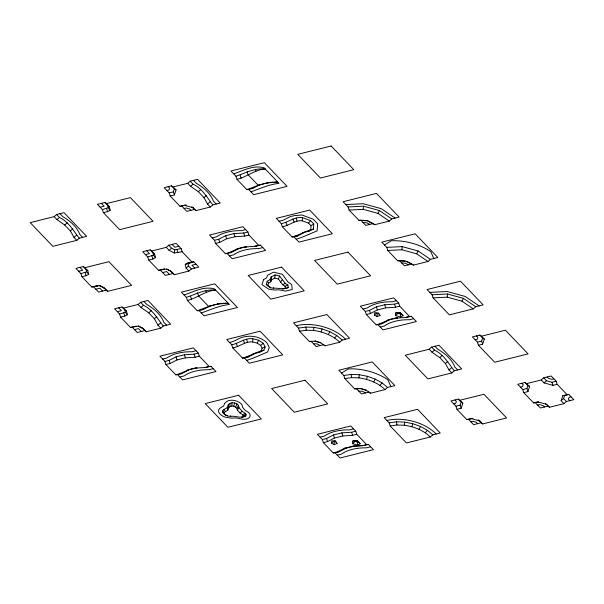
<?xml version="1.0" encoding="UTF-8"?>
<svg xmlns="http://www.w3.org/2000/svg" width="604" height="604" viewBox="0 0 604 604"><rect width="100%" height="100%" fill="white"/><g stroke="black" fill="none" stroke-linecap="round" stroke-linejoin="round"><path stroke-width="0.91" d="M273.521 288.229L270.758 287.814L267.647 285.7L268.501 283.17L270.834 281.811L270.177 279.531L271.158 276.964L275.077 274.903L279.622 276.02L285.141 283.268L287.912 285.088L288.214 287.625C283.382 290.041 278.535 287.723 273.521 288.229L273.544 287.542M242.559 358.149C248.961 356.224 254.88 353.083 261.162 350.803L262.136 348.274L260.679 345.435L257.198 343.11L252.691 341.947L252.812 338.723C244.93 337.704 239.018 343.412 231.717 344.771L226.711 339.531L260.105 331.196L282.77 354.888L249.369 363.223L244.363 357.991L242.559 358.149L232.729 347.866L231.717 344.771M292.155 237.002C298.55 235.084 304.469 231.936 310.75 229.656L311 225.715L308.531 223.133L302.287 220.807L302.4 217.583C294.526 216.564 288.614 222.264 281.313 223.623L276.3 218.391L309.693 210.056L332.359 233.748L298.965 242.083L293.959 236.844L292.155 237.002L282.317 226.719L281.313 223.623M352.638 443.721L352.751 441.033L355.137 440.61L355.107 441.418L352.638 443.721L357.711 445.11L360.127 443.729L356.956 440.543L360.127 443.729M395.567 315.613L395.68 312.925L398.066 312.502L398.036 313.31L395.567 315.613L400.641 317.002L403.057 315.62L399.886 312.434L400.309 312.744L395.68 312.925M302.612 232.578L308.886 231.302L313.446 229.127L313.77 223.978L310.547 220.611L302.4 217.583M339.712 342.211C332.706 335.394 323.231 331.807 313.665 330.486L313.884 327.33L305.843 327.051L298.512 328.1L293.499 322.861L326.9 314.533L349.557 338.225L342.181 340.067L339.712 342.211L325.216 345.828L323.548 344.718L316.164 346.56L311.158 341.32L309.354 341.479L299.516 331.196L298.512 328.1M389.308 221.072L377.976 213.378L363.261 209.346L363.472 206.183L348.1 206.961L343.095 201.721L376.488 193.386L399.153 217.085L391.769 218.92L389.308 221.072L374.812 224.688L367.436 220.853L358.95 220.339L349.112 210.056L348.1 206.961M385.042 389.603C378.036 382.777 368.553 379.191 358.995 377.877L359.206 374.714L351.173 374.435L343.835 375.492L338.829 370.252L372.223 361.917L394.888 385.609L387.511 387.451L385.042 389.603L370.546 393.219L368.87 392.102L361.494 393.944L356.481 388.712L354.684 388.87L344.846 378.587L343.835 375.492M427.972 261.487L416.639 253.793L401.924 249.762L402.136 246.606L386.764 247.376L381.758 242.144L415.152 233.808L437.817 257.5L430.441 259.343L427.972 261.487L413.476 265.103L406.099 261.275L397.613 260.762L387.776 250.479L386.764 247.376M430.365 436.986C423.366 430.169 413.883 426.583 404.325 425.261L404.537 422.105L396.496 421.826L389.165 422.876L384.159 417.636L417.553 409.308L440.218 433L432.834 434.842L430.365 436.986L406.424 442.959L390.169 425.971L389.165 422.876M473.294 308.878L461.962 301.185L447.254 297.153L447.466 293.997L432.094 294.767L427.088 289.527L460.482 281.2L483.147 304.892L475.763 306.734L473.294 308.878L449.353 314.85L433.098 297.863L432.094 294.767M225.503 415.046L224.371 413.861L224.227 412.63L227.904 409.942L228.757 407.708L230.048 406.545L231.808 406.031L232.095 402.732L234.601 402.951L236.919 403.917L238.467 405.405L238.988 407.67L242.242 411.362L245.458 413.476L246.138 414.759L245.745 415.945C241.026 418.987 235.688 415.469 230.637 416.39C227.549 416.36 224.65 415.001 222.793 412.517L222.612 410.977L223.963 409.504L227.21 407.617L228.274 404.831L229.89 403.374L232.095 402.732M334.012 444.619L334.299 441.735L335.447 441.343L337.055 443.57L334.012 444.619L331.453 443.177L331.822 440.731L335.454 441.146L337.055 443.57M376.941 316.511L377.228 313.627L378.376 313.234L379.984 315.462L376.941 316.511L374.382 315.069L374.752 312.623L378.383 313.038L379.984 315.462M270.834 281.811L271.611 279.765L274.744 278.119L275.077 274.903M166.749 268.999L169.928 270.615L174.435 274.684L188.931 271.068L191.393 268.923L198.776 267.081L193.771 261.849L191.966 262.008L182.129 251.725L174.329 252.993L174.745 249.807L171.566 248.191L168.735 245.232L166.266 247.376L151.77 250.992L150.094 249.882L142.718 251.725L147.723 256.957L148.735 260.06L158.573 270.343L164.545 269.135L158.573 270.343M241.63 417.19L242.732 416.601L243.05 415.658L242.506 414.631L239.931 412.94L237.327 409.988L236.911 408.176L233.816 406.205L234.601 402.951M321.207 331.951L322.075 328.916L329.867 331.709L336.722 335.507L342.181 340.067M366.537 379.335L367.406 376.307L375.197 379.093L382.053 382.898L387.511 387.451M411.86 426.726L412.728 423.691L420.52 426.484L427.383 430.282L432.834 434.842M170.2 195.998L174.375 194.964L173.363 191.861L174.397 188.788L171.559 185.828L164.182 187.67L169.188 192.903L170.2 195.998L180.037 206.281L186.009 205.081L180.037 206.281M174.375 194.964L176.066 189.898L171.559 185.828M267.647 285.7L266.205 284.386L267.262 281.222L270.177 279.531M456.964 409.308L461.139 408.266L460.135 405.163L461.162 402.09L458.33 399.131L450.946 400.973L455.96 406.205L456.964 409.308L466.801 419.591L472.781 418.391L466.801 419.591M478.428 345.254L482.604 344.212L481.599 341.109L482.626 338.036L479.795 335.077L472.411 336.919L477.424 342.151L478.428 345.254L494.676 362.241L528.077 353.906L505.412 330.214L481.464 336.186L479.795 335.077M461.139 408.266L462.838 403.208L458.33 399.131M482.604 344.212L484.302 339.154L481.464 336.186M523.759 392.638L527.934 391.596L526.922 388.5L527.956 385.428L525.118 382.46L517.741 384.303L522.747 389.542L523.759 392.638L533.596 402.921L538.738 401.932M527.934 391.596L529.625 386.537L525.118 382.46M563.955 403.653L561.116 400.694L562.815 395.628L568.794 394.427L573.8 399.667L566.416 401.509L563.955 403.653L549.459 407.27L545.518 403.789M561.116 400.694L563.585 398.542L564.619 395.469L568.794 394.427M253.016 353.718L259.29 352.442L263.85 350.267L265.133 346.968L263.223 343.276L258.686 340.233L252.812 338.723M235.673 406.983L236.919 403.917M282.294 289.029L285.254 288.297L285.012 286.266L282.8 284.809L278.384 279.01L279.622 276.02M257.198 343.11L258.686 340.233M377.976 213.378L379.463 210.562L391.769 218.92M328.38 334.518L329.867 331.709M416.639 253.793L418.127 250.985L430.441 259.343M373.71 381.902L375.197 379.093M461.962 301.185L463.449 298.376L475.763 306.734M419.033 429.293L420.52 426.484M236.911 408.176L238.467 405.405M237.327 409.988L238.988 407.67M280.415 282.106L282.166 279.886M308.531 223.133L310.547 220.611M334.692 338.021L336.722 335.507M380.022 385.405L382.053 382.898M425.344 432.796L427.383 430.282M374.382 315.069L376.496 313.219L377.228 313.627M331.453 443.177L333.567 441.328L334.299 441.735M54.149 216.655L56.61 214.511L63.994 212.668L86.659 236.36L79.275 238.203L76.806 240.347L52.865 246.326L30.2 222.627L54.149 216.655L56.98 219.614L64.711 225.02L70.381 230.947L73.975 237.387L76.806 240.347M56.98 219.614L59.449 217.47C68.705 221.804 73.31 230.705 79.275 238.203M64.711 225.02L67.18 222.876M70.381 230.947L72.85 228.803M73.975 237.387L76.444 235.243M173.235 186.938L187.731 183.322L190.2 181.177L197.576 179.335L220.241 203.027L212.857 204.869L210.396 207.013L195.9 210.63L191.959 207.149M187.731 183.322L190.562 186.281L193.031 184.137C202.287 188.471 206.893 197.372 212.857 204.869M190.562 186.281L198.301 191.687L200.77 189.543M210.396 207.013L207.557 204.054L203.963 197.614L206.432 195.469M207.557 204.054L210.026 201.91M166.266 247.376L169.097 250.335L171.566 248.191M123.646 308.078L138.135 304.461L140.604 302.317L147.988 300.475L170.645 324.174L163.269 326.009L160.8 328.161L146.304 331.777L141.797 327.7L138.618 326.084L130.441 327.428L120.604 317.145L119.6 314.05L114.586 308.81L121.97 306.968L126.478 311.045L127.361 314.782L124.779 316.103L120.604 317.145M138.135 304.461L140.974 307.428L143.435 305.284C152.699 309.618 157.304 318.519 163.269 326.009M188.931 271.068L186.092 268.108L188.561 265.964L188.025 263.691L193.771 261.849M140.974 307.428L148.705 312.834L151.174 310.69M160.8 328.161L157.969 325.194L154.375 318.753L156.836 316.609M157.969 325.194L160.438 323.049M429.165 349.24L431.634 347.096L439.017 345.254L461.683 368.946L454.299 370.788L451.83 372.932L427.889 378.904L405.224 355.212L429.165 349.24L432.003 352.2L439.735 357.606L445.405 363.533L448.999 369.973L451.83 372.932M432.003 352.2L434.472 350.056C443.729 354.389 448.334 363.291 454.299 370.788M439.735 357.606L442.204 355.462M445.405 363.533L447.874 361.388M448.999 369.973L451.467 367.828M526.794 383.578L541.29 379.961L543.759 377.817L551.135 375.975L556.148 381.207L557.152 384.303L566.99 394.586M541.29 379.961L544.121 382.921L546.59 380.777L551.973 382.249L556.148 381.207M260.679 345.435L263.223 343.276M239.931 412.94L242.242 411.362M282.8 284.809L285.141 283.268M384.499 245.013L391.173 240.792A41.132 23.828 13.7 0 1 430.811 251.657L433.778 258.512M341.57 373.121L348.244 368.901A41.132 23.828 13.7 0 1 387.881 379.765L390.848 386.62M311 225.715L313.77 223.978M398.036 313.31L400.233 313.914L400.928 313.521L403.057 315.62M355.107 441.418L357.304 442.022L357.998 441.63M102.401 209.573L108.139 207.731L107.603 205.458L104.771 202.491L97.387 204.333L102.401 209.573L103.405 212.668L119.652 229.656L153.054 221.321L130.388 197.629L106.44 203.608L104.771 202.491M103.405 212.668L107.58 211.627L110.162 210.305L109.279 206.568L106.44 203.608M235.983 176.24C245.511 173.038 254.639 167.927 265.201 168.946C254.835 169.709 246.764 176.942 236.987 179.335L235.983 176.24L230.977 171L264.371 162.665L287.036 186.364L253.635 194.692L248.629 189.46L246.825 189.618L236.987 179.335M80.936 273.627L86.674 271.785L86.138 269.512L83.307 266.545L75.923 268.387L80.936 273.627L81.94 276.723L91.778 287.006L97.757 285.805L91.778 287.006M246.825 189.618C256.828 185.979 266.779 181.336 277.848 182.166L267.195 182.861M248.629 189.46L252.804 188.418L259.75 184.862L268.093 182.778M81.94 276.723L86.115 275.681L88.697 274.359L87.814 270.622L83.307 266.545M147.723 256.957L153.469 255.114L152.933 252.842L150.094 249.882M148.735 260.06L152.91 259.018L155.485 257.697L154.601 253.952L151.77 250.992M214.518 240.294L218.693 239.252L225.639 235.696L233.982 233.612L243.737 233.001L247.912 231.959L248.923 235.054L258.761 245.337L260.558 245.179L265.571 250.418L232.17 258.746L227.164 253.514L225.36 253.672L215.522 243.389L214.518 240.294L209.512 235.054L242.906 226.719L247.912 231.959M215.522 243.389L219.697 242.347L226.643 238.791L234.994 236.715L244.748 236.096L248.923 235.054M186.092 268.108L185.209 264.371L187.791 263.05L191.966 262.008M225.36 253.672C232.683 252.072 238.829 246.893 246.628 246.832L236.481 249.074M227.164 253.514L231.34 252.472L238.286 248.916M282.317 226.719C289.339 225.707 294.82 219.909 302.287 220.807M119.6 314.05L125.338 312.2L124.802 309.928L121.97 306.968M293.959 236.844L297.719 235.907L304.665 232.351M186.387 297.379C195.915 294.178 205.043 289.074 215.613 290.086C205.239 290.849 197.176 298.089 187.399 300.475L186.387 297.379L181.381 292.147L214.775 283.812L237.44 307.504L204.046 315.839L199.033 310.599L197.236 310.758L187.399 300.475M197.236 310.758C207.232 307.126 217.183 302.476 228.259 303.306L217.606 304.001M199.033 310.599L203.208 309.558L210.154 306.009L218.505 303.925M164.922 361.434L169.097 360.392L176.043 356.843L184.394 354.759L194.148 354.14L198.323 353.098L199.328 356.201L209.165 366.485L210.97 366.318L215.975 371.558L182.582 379.893L177.568 374.654L175.772 374.812L165.934 364.529L164.922 361.434L159.917 356.201L193.31 347.866L198.323 353.098M165.934 364.529L170.109 363.487L177.055 359.939L185.398 357.855L195.152 357.243L199.328 356.201M175.772 374.812C183.088 373.212 189.241 368.032 197.04 367.979L186.885 370.222M177.568 374.654L181.744 373.612L188.69 370.063M232.729 347.866C239.75 346.847 245.232 341.049 252.691 341.947M244.363 357.991L248.131 357.047L255.077 353.499M365.299 311.43L369.474 310.388L376.42 306.84L384.771 304.756L394.525 304.144L398.7 303.102L399.705 306.198L409.542 316.481L411.347 316.322L416.352 321.554L382.959 329.89L377.945 324.658L376.149 324.816L366.311 314.533L365.299 311.43L360.294 306.198L393.687 297.863L398.7 303.102M366.311 314.533L370.486 313.491L377.424 309.935L385.775 307.851L395.529 307.24L399.705 306.198M376.149 324.816C383.464 323.208 389.618 318.036 397.417 317.976L387.262 320.218M377.945 324.658L382.121 323.616L389.067 320.06M322.37 439.546L326.545 438.504L333.491 434.948L341.841 432.864L351.596 432.253L355.771 431.211L356.775 434.306L366.613 444.589L368.417 444.431L373.423 449.663L340.029 457.998L335.016 452.766L333.219 452.924L323.382 442.641L322.37 439.546L317.364 434.306L350.758 425.971L355.771 431.211M323.382 442.641L327.557 441.599L334.495 438.043L342.846 435.96L352.6 435.348L356.775 434.306M333.219 452.924L337.394 451.883L344.333 448.327L352.683 446.243L364.242 445.473L368.417 444.431M335.016 452.766L339.191 451.724L346.137 448.168L354.488 446.084M262.136 348.274L265.133 346.968M285.012 286.266L287.912 285.088M242.506 414.631L245.458 413.476M243.05 415.658L246.138 414.759M100.128 207.202L104.175 206.191L101.427 203.329M166.923 190.532L168.946 190.034L169.596 188.093L168.222 186.659M233.718 173.869C243.563 170.524 253.114 164.877 264.069 167.761L278.98 183.352C269.014 184.401 260.12 188.622 250.894 191.83M169.188 192.903L173.363 191.861M184.099 208.493L186.123 207.987L189.513 208.916L190.887 210.351M194.224 209.52L186.847 211.362L181.834 206.123M168.735 245.232L176.111 243.389L181.125 248.621L182.129 251.725M84.975 267.663L108.924 261.683L131.589 285.375L107.64 291.354L103.133 287.277L99.954 285.669L95.953 285.964M78.663 271.256L82.71 270.245L79.962 267.383M145.458 254.586L149.498 253.582L146.757 250.713M178.852 246.258L174.813 247.262L172.072 244.393M212.253 237.923L216.428 236.881A43.05 24.938 13.7 0 1 241.472 230.63L245.647 229.588M279.04 221.253L283.216 220.211L290.162 216.662L294.337 215.62L301.947 215.001L313.159 219.177L317.591 223.812L317.145 230.894C310.154 233.673 303.442 237.108 296.224 239.214M174.745 249.807L181.125 248.621M258.761 245.337L254.586 246.379L260.558 245.179M95.847 289.218L99.887 288.206L102.627 291.075M162.635 272.547L166.681 271.543L169.422 274.405M196.036 264.212L191.996 265.224L194.737 268.093M229.429 255.885L233.605 254.843A43.05 24.938 13.7 0 1 258.655 248.591L262.823 247.549M105.972 290.245L98.588 292.079L93.582 286.847M172.759 273.574L165.383 275.416L160.37 270.177M374.812 224.688L373.136 223.571L365.76 225.413L360.747 220.181L358.95 220.339M117.335 311.679L121.374 310.667L118.633 307.806M184.122 295.009C193.967 291.664 203.525 286.017 214.48 288.901L229.392 304.492C219.426 305.541 210.532 309.761 201.306 312.97M130.441 327.428L136.421 326.228L134.617 326.387M134.511 329.641L138.55 328.629L141.291 331.498M144.635 330.66L137.251 332.502L132.246 327.27M413.476 265.103L411.8 263.993L404.423 265.836L399.41 260.603L397.613 260.762M162.657 359.063L166.832 358.021A43.05 24.938 13.7 0 1 191.883 351.77L196.058 350.735M229.452 342.4C235.016 341.773 239.176 337.387 244.741 336.76C252.517 335.175 260.679 337.191 266.689 342.408L269.308 347.496L267.557 352.034C260.558 354.82 253.854 358.248 246.628 360.362M363.034 309.067L367.209 308.025A43.05 24.938 13.7 0 1 392.26 301.774L396.428 300.732M209.165 366.485L204.99 367.526L210.97 366.318M409.542 316.481L405.367 317.523L411.347 316.322M179.841 377.024L184.016 375.982A43.05 24.938 13.7 0 1 209.059 369.731L213.235 368.689M380.218 327.021L384.386 325.979A43.05 24.938 13.7 0 1 409.436 319.735L413.612 318.693M475.152 339.788L477.175 339.282L477.824 337.342L476.45 335.907M477.424 342.151L481.599 341.109M459.999 400.241L483.947 394.269L506.613 417.96L482.664 423.94L478.157 419.863M320.105 437.175L324.28 436.133A43.05 24.938 13.7 0 1 349.331 429.882L353.499 428.84M453.687 403.842L455.71 403.336L456.36 401.396L454.986 399.961M520.482 387.172L522.505 386.666L523.155 384.733L521.781 383.298M553.876 378.836L551.86 379.342L548.47 378.414L547.096 376.979M455.96 406.205L460.135 405.163M522.747 389.542L526.922 388.5M544.121 382.921L552.977 385.344L557.152 384.303M352.683 446.243L362.438 445.631L366.613 444.589M533.596 402.921L537.764 401.879L546.628 404.31L549.459 407.27M337.289 455.137L341.456 454.095A43.05 24.938 13.7 0 1 366.507 447.843L370.682 446.801M470.871 421.796L472.887 421.298L476.284 422.226L477.651 423.661M537.658 405.133L539.682 404.627L543.072 405.556L544.446 406.99M571.059 396.798L569.036 397.304L568.387 399.244L569.761 400.671M480.995 422.823L473.611 424.665L468.606 419.433M547.783 406.16L540.406 408.002L535.393 402.762M185.209 264.371L188.025 263.691M285.254 288.297L288.214 287.625M242.732 416.601L245.745 415.945M310.75 229.656L313.446 229.127M261.162 350.803L263.85 350.267M99.954 285.669L99.577 285.737L104.809 288.395L107.64 291.354M138.618 326.084L138.24 326.16L143.473 328.81L146.304 331.777M315.514 341.101L314.941 341.2L320.747 342.793L315.514 341.101L309.354 341.479M354.684 388.87L360.845 388.493L356.481 388.712M299.516 331.196L306.266 330.229L313.665 330.486M344.846 378.587L351.596 377.621L358.995 377.877M390.169 425.971L396.926 425.005L404.325 425.261M295.666 236.126L297.719 235.907M246.077 357.274L248.131 357.047M306.855 231.513L308.886 231.302M257.266 352.661L259.29 352.442M259.75 184.862L257.946 185.02L248.108 174.737L247.104 171.642M251 188.576L252.804 188.418M229.535 252.631L231.34 252.472M187.791 263.05L189.596 262.891M210.154 306.009L208.35 306.168L198.52 295.885L197.508 292.789M201.411 309.716L203.208 309.558M380.324 323.774L382.121 323.616M179.947 373.77L181.744 373.612M562.815 395.628L564.619 395.469M362.438 445.631L364.242 445.473M344.333 448.327L346.137 448.168M337.394 451.883L339.191 451.724M244.831 246.998L256.383 246.221M162.748 269.301L166.364 269.067L171.604 271.724L174.435 274.684M395.612 318.134L407.171 317.364M195.235 368.138L206.794 367.36M345.835 204.59L363.185 203.714L381.222 208.659L395.114 218.089M349.112 210.056L363.261 209.346M387.776 250.479L401.924 249.762M429.829 292.396L447.171 291.528L465.208 296.466L479.1 305.896M433.098 297.863L447.254 297.153M242.136 416.798L244.363 416.684M352.751 441.033L357.379 440.852M360.747 220.181L366.545 220.528M363.012 222.551L366.643 222.77L369.799 224.409M400.241 260.649L405.216 260.951M401.683 262.966L405.307 263.193L408.463 264.831M313.423 343.691L317.055 343.91L320.203 345.548M358.753 391.075L362.377 391.301L365.533 392.94M231.808 406.031L233.816 406.205M313.884 327.33L322.075 328.916M359.206 374.714L367.406 376.307M404.537 422.105L412.728 423.691M274.744 278.119L278.384 279.01M363.472 206.183L379.463 210.562M402.136 246.606L418.127 250.985M184.212 205.247L193.069 207.67L195.9 210.63M447.466 293.997L463.449 298.376M361.751 388.742L366.069 390.176L360.263 388.591M470.977 418.549L479.833 420.973L482.664 423.94M224.212 414.004L227.414 415.907M169.097 250.335L174.329 252.993M367.375 220.581L373.136 223.571M406.862 261.426L411.8 263.993M482.626 338.036L484.302 339.154M527.956 385.428L529.625 386.537M174.397 188.788L176.066 189.898M191.951 206.93L193.069 207.67M461.162 402.09L462.838 403.208M478.715 420.233L479.833 420.973M107.603 205.458L109.279 206.568M152.933 252.842L154.601 253.952M170.487 270.985L171.604 271.724M86.138 269.512L87.814 270.622M103.133 287.277L104.809 288.395M124.802 309.928L126.478 311.045M141.797 327.7L143.473 328.81M266.205 284.386L270.758 287.814M320.052 342.347L325.216 345.828M365.382 389.731L370.546 393.219M222.793 412.517L224.371 413.861M222.612 410.977L224.227 412.63M543.759 377.817L546.59 380.777M563.585 398.542L566.416 401.509M434.978 346.258L437.809 349.218A43.05 24.938 13.7 0 1 454.804 366.99L457.636 369.95M431.634 347.096L434.472 350.056M193.537 180.339L196.368 183.306A43.05 24.938 13.7 0 1 213.371 201.072L216.202 204.039M190.2 181.177L193.031 184.137M198.301 191.687L203.963 197.614M188.561 265.964L191.393 268.923M59.955 213.68L62.786 216.64A43.05 24.938 13.7 0 1 79.781 234.405L82.62 237.372M143.941 301.487L146.78 304.446A43.05 24.938 13.7 0 1 163.775 322.219L166.606 325.178M56.61 214.511L59.449 217.47M140.604 302.317L143.435 305.284M148.705 312.834L154.375 318.753M153.469 255.114L155.485 257.697M108.139 207.731L110.162 210.305M125.338 312.2L127.361 314.782M86.674 271.785L88.697 274.359M223.963 409.504L225.307 411.452M334.82 440.391L335.447 441.343M267.262 281.222L268.501 283.17M292.834 218.927L294.095 221.962M285.896 222.483L287.157 225.518M243.246 340.075L244.507 343.11M236.3 343.623L237.561 346.658M551.973 382.249L552.977 385.344M394.525 304.144L395.529 307.24M384.771 304.756L385.775 307.851M376.42 306.84L377.424 309.935M369.474 310.388L370.486 313.491M351.596 432.253L352.6 435.348M341.841 432.864L342.846 435.96M255.447 169.558L255.953 171.106M333.491 434.948L334.495 438.043M326.545 438.504L327.557 441.599M240.158 175.198L241.162 178.293M243.737 233.001L244.748 236.096M233.982 233.612L234.994 236.715M225.639 235.696L226.643 238.791M218.693 239.252L219.697 242.347M205.858 290.705L206.364 292.253M176.949 249.663L177.953 252.766M190.562 296.337L191.574 299.433M194.148 354.14L195.152 357.243M184.394 354.759L185.398 357.855M151.898 255.915L152.91 259.018M176.043 356.843L177.055 359.939M169.097 360.392L170.109 363.487M106.576 208.531L107.58 211.627M123.775 313.008L124.779 316.103M85.111 272.585L86.115 275.681M227.21 407.617L227.904 409.942M296.239 218.082L297.025 221.23M246.643 339.221L247.429 342.377M228.274 404.831L228.757 407.708M271.158 276.964L271.611 279.765M396.496 421.826L396.926 425.005M351.173 374.435L351.596 377.621M305.843 327.051L306.266 330.229M400.233 313.914L400.641 317.002M357.304 442.022L357.711 445.11M229.89 403.374L230.048 406.545M230.622 415.68L230.637 416.39M386.9 420.505A36.157 20.944 13.7 0 1 436.171 434.004M296.247 325.73A36.157 20.944 13.7 0 1 345.518 339.229M263.616 279.622L261.947 284.597L268.659 289.165L274.171 289.988L279.161 289.844L285.594 291.12L292.268 289.452L291.687 284.514L288.131 282.181L282.325 274.314L273.536 272.155L267.557 275.303L266.56 277.908L263.616 279.622M224.628 403.412L223.631 406.016L220.687 407.73A9.052 5.24 13.7 0 0 225.73 417.273L231.241 418.096L236.232 417.953L242.665 419.229A8.229 4.764 13.7 0 0 248.757 412.623L245.201 410.29L242.702 407.451L242.144 405.073A9.052 5.24 13.7 0 0 226.923 401.335L224.628 403.412M331.158 146.002L297.764 154.337L320.43 178.029L353.823 169.694L331.158 146.002M281.57 267.142L248.176 275.477L270.834 299.169L304.235 290.834L281.57 267.142M347.964 252.102L314.571 260.437L337.236 284.129L370.63 275.802L347.964 252.102M238.64 395.25L205.247 403.585L227.904 427.277L261.305 418.95L238.64 395.25M305.035 380.21L271.641 388.546L294.307 412.238L327.7 403.91L305.035 380.21"/></g></svg>
